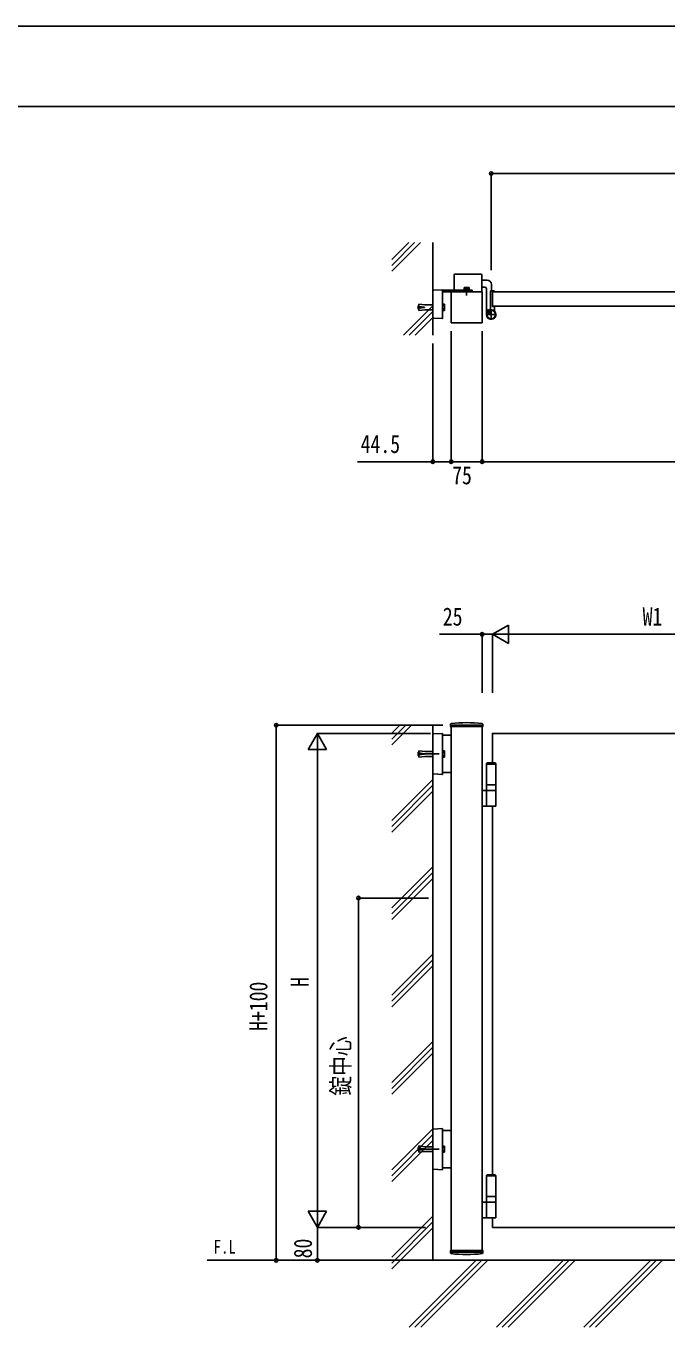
# Model space of a CAD drawing. Units: millimetres, scale not verified. Extents: x -4205 to 4205, y -2970 to 2970.
# Drawn here: x 10 to 1566, y -211 to 2970 of the extents above; entities that cross this region are included whole.
import ezdxf
from ezdxf.enums import TextEntityAlignment as Align

# ---------------------------------------------------------------- set-up
doc = ezdxf.new("R2010")
doc.units = ezdxf.units.MM
doc.header["$LTSCALE"] = 10
for name, color, linetype in [('0-1_USER1', 3, 'Continuous'), ('0-4_YKK_A1', 4, 'Continuous'), ('0-5_YKK_D', 6, 'Continuous'), ('0-6_YKK_ZWAK', 7, 'Continuous'), ('0-7_YSS_K', 3, 'Continuous')]:
    doc.layers.add(name, color=color, linetype=linetype)
doc.styles.add('ＭＳ ゴシック', font='')
doc.styles.get('ＭＳ ゴシック').set_extended_font_data('MS Gothic')

msp = doc.modelspace()

# ---------------------------------------------------------------- linework, layer by layer
at = {"layer": '0-4_YKK_A1'}
for p, q in [((1049.02, 2366.05), (1049.02, 2328.55)), ((1051.02, 2368.05), (1114.02, 2368.05)), ((1116.02, 2324.55), (1116.02, 2366.05)), ((997.52, 2262.92), (997.52, 2326.66)), ((999.4, 2328.66), (1019.99, 2329.92)), ((1020.52, 2329.42), (1020.52, 2327.92)), ((1020.52, 2327.92), (1020.52, 2261.67)), ((1104.52, 2324.55), (1054.52, 2324.55)), ((1085.77, 2330.15), (1073.27, 2330.15)), ((1073.27, 2330.15), (1073.27, 2328.55)), ((1085.77, 2328.55), (1073.27, 2328.55)), ((1074.52, 2335.35), (1073.75, 2334.9)), ((1073.94, 2330.15), (1073.94, 2331.35)), ((1074.52, 2335.35), (1084.52, 2335.35)), ((1076.63, 2331.35), (1076.63, 2334.9)), ((1079.52, 2336.86), (1079.52, 2315.92)), ((1079.52, 2324.55), (1079.52, 2328.55)), ((1082.41, 2331.35), (1082.41, 2334.9)), ((1084.52, 2335.35), (1085.29, 2334.9)), ((1085.09, 2330.15), (1085.09, 2331.35)), ((1085.29, 2331.35), (1085.29, 2334.9)), ((1085.77, 2330.15), (1085.77, 2328.55)), ((1116.02, 2353.05), (1129.52, 2353.05)), ((1116.02, 2336.05), (1123.52, 2336.05)), ((1127.52, 2332.05), (1127.52, 2269.55)), ((1137.02, 2284.49), (1137.02, 2325.05)), ((1139.02, 2327.05), (1146.02, 2327.05)), ((1139.52, 2343.05), (1139.52, 2327.05)), ((1142.02, 2289.55), (1142.02, 2324.55)), ((1142.32, 2324.85), (1146.52, 2324.85)), ((1147.02, 2325.35), (1147.02, 2326.05)), ((962.52, 2291.55), (962.02, 2291.05)), ((962.02, 2291.05), (962.02, 2283.05)), ((962.52, 2291.55), (962.52, 2282.55)), ((962.52, 2291.55), (962.89, 2291.5)), ((962.63, 2289.36), (963.23, 2294.3)), ((963.13, 2289.3), (963.79, 2294.74)), ((963.23, 2294.3), (963.79, 2294.74)), ((997.02, 2293.05), (997.02, 2281.05)), ((997.52, 2292.55), (997.02, 2293.05)), ((997.52, 2281.55), (997.52, 2292.55)), ((1020.52, 2294.3), (1020.62, 2294.3)), ((1020.62, 2294.55), (1025.54, 2294.55)), ((1020.62, 2290.8), (1025.54, 2290.8)), ((1026.12, 2293.55), (1025.54, 2294.55)), ((1026.12, 2280.55), (1026.12, 2293.55)), ((962.02, 2283.05), (962.52, 2282.55)), ((962.52, 2282.55), (962.89, 2282.59)), ((977.52, 2287.55), (962.63, 2289.36)), ((977.52, 2286.55), (962.63, 2284.74)), ((962.63, 2284.74), (963.23, 2279.8)), ((963.13, 2284.8), (963.79, 2279.36)), ((963.23, 2279.8), (963.79, 2279.36)), ((963.79, 2279.34), (977.85, 2281.05)), ((977.52, 2286.55), (977.52, 2287.55)), ((977.85, 2281.05), (997.02, 2281.05)), ((997.52, 2281.55), (997.02, 2281.05)), ((1019.99, 2259.67), (999.4, 2260.93)), ((1020.62, 2279.8), (1020.52, 2279.8)), ((1020.52, 2261.67), (1020.52, 2260.17)), ((1020.62, 2283.3), (1025.54, 2283.3)), ((1026.12, 2280.55), (1025.54, 2279.54)), ((1152.02, 2269.55), (1126.02, 2269.55)), ((1127.47, 2281.1), (1137.53, 2271.04)), ((1130.7, 2275.97), (1129.94, 2276.73)), ((1130.3, 2275.43), (1133.72, 2272.02)), ((1134.18, 2272.49), (1130.7, 2275.97)), ((1132.6, 2277.87), (1131.84, 2278.63)), ((1136.08, 2274.39), (1132.6, 2277.87)), ((1136.54, 2274.85), (1133.13, 2278.26)), ((1133.72, 2272.02), (1136.54, 2274.85)), ((1139.02, 2282.55), (1139.02, 2256.55)), ((1142.32, 2289.25), (1146.52, 2289.25)), ((1147.02, 2288.75), (1147.02, 2279.71)), ((1040.18, 1274.23), (1039.92, 1269.36)), ((1118.86, 1274.23), (1119.12, 1269.36)), ((997.52, 1155.71), (997.52, 1248.95)), ((999.4, 1250.94), (1019.99, 1252.2)), ((1020.52, 1251.7), (1020.52, 1250.21)), ((1020.52, 1250.21), (1020.52, 1154.45)), ((1020.52, 1247.83), (1042.02, 1247.83)), ((1118.62, 1268.83), (1040.42, 1268.83)), ((1042.02, -7.67), (1042.02, 1268.83)), ((1117.02, 1272.33), (1117.02, 1268.83)), ((1117.02, -7.67), (1117.02, 1268.83)), ((962.63, 1204.64), (963.23, 1209.58)), ((963.13, 1204.58), (963.79, 1210.02)), ((963.23, 1209.58), (963.79, 1210.02)), ((1020.52, 1209.58), (1020.62, 1209.58)), ((1020.62, 1209.84), (1025.54, 1209.84)), ((1026.12, 1208.83), (1025.54, 1209.84)), ((1026.12, 1195.83), (1026.12, 1208.83)), ((1012.62, 1202.33), (960.21, 1202.33)), ((962.52, 1206.83), (962.02, 1206.33)), ((962.02, 1206.33), (962.02, 1198.33)), ((962.02, 1198.33), (962.52, 1197.83)), ((962.52, 1206.83), (962.52, 1197.83)), ((962.52, 1206.83), (962.89, 1206.78)), ((962.52, 1197.83), (962.89, 1197.87)), ((977.52, 1202.83), (962.63, 1204.64)), ((977.52, 1201.83), (962.63, 1200.02)), ((962.63, 1200.02), (963.23, 1195.08)), ((963.13, 1200.08), (963.79, 1194.64)), ((963.23, 1195.08), (963.79, 1194.64)), ((963.79, 1194.62), (977.85, 1196.33)), ((977.52, 1201.83), (977.52, 1202.83)), ((977.85, 1196.33), (997.02, 1196.33)), ((997.02, 1208.33), (997.02, 1196.33)), ((997.52, 1207.83), (997.02, 1208.33)), ((997.52, 1196.83), (997.02, 1196.33)), ((997.52, 1196.83), (997.52, 1207.83)), ((1020.62, 1195.08), (1020.52, 1195.08)), ((1020.62, 1206.08), (1025.54, 1206.08)), ((1020.62, 1198.58), (1025.54, 1198.58)), ((1026.12, 1195.83), (1025.54, 1194.82)), ((1129.52, 1180.33), (1127.52, 1178.33)), ((1127.52, 1178.33), (1150.52, 1178.33)), ((1127.52, 1177.33), (1150.52, 1177.33)), ((1129.52, 1180.33), (1148.52, 1180.33)), ((1148.52, 1180.33), (1150.52, 1178.33)), ((1019.99, 1152.46), (999.4, 1153.71)), ((1020.52, 1156.83), (1042.02, 1156.83)), ((1020.52, 1154.45), (1020.52, 1152.95)), ((1127.52, 1127.33), (1150.52, 1127.33)), ((1150.52, 1113.33), (1117.02, 1113.33)), ((1127.52, 1076.83), (1127.52, 1111.83)), ((1150.52, 1076.83), (1150.52, 1111.83)), ((1117.02, 1075.33), (1149.02, 1075.33)), ((1142.02, 1075.33), (1142.02, 180.33)), ((997.52, 195.71), (997.52, 288.95)), ((999.4, 290.94), (1019.99, 292.2)), ((1020.52, 291.7), (1020.52, 290.21)), ((1020.52, 290.21), (1020.52, 194.45)), ((1020.52, 287.83), (1042.02, 287.83)), ((1012.62, 242.33), (960.21, 242.33)), ((962.52, 246.83), (962.02, 246.33)), ((962.02, 246.33), (962.02, 238.33)), ((962.02, 238.33), (962.52, 237.83)), ((962.52, 246.83), (962.52, 237.83)), ((962.52, 246.83), (962.89, 246.78)), ((962.52, 237.83), (962.89, 237.87)), ((962.63, 244.64), (963.23, 249.58)), ((977.52, 242.83), (962.63, 244.64)), ((977.52, 241.83), (962.63, 240.02)), ((962.63, 240.02), (963.23, 235.08)), ((963.13, 244.58), (963.79, 250.02)), ((963.13, 240.08), (963.79, 234.64)), ((963.23, 249.58), (963.79, 250.02)), ((963.23, 235.08), (963.79, 234.64)), ((963.79, 234.62), (977.85, 236.33)), ((977.52, 241.83), (977.52, 242.83)), ((977.85, 236.33), (997.02, 236.33)), ((997.02, 248.33), (997.02, 236.33)), ((997.52, 247.83), (997.02, 248.33)), ((997.52, 236.83), (997.02, 236.33)), ((997.52, 236.83), (997.52, 247.83)), ((1020.52, 249.58), (1020.62, 249.58)), ((1020.62, 235.08), (1020.52, 235.08)), ((1020.62, 249.84), (1025.54, 249.84)), ((1020.62, 246.08), (1025.54, 246.08)), ((1020.62, 238.58), (1025.54, 238.58)), ((1026.12, 248.83), (1025.54, 249.84)), ((1026.12, 235.83), (1025.54, 234.82)), ((1026.12, 235.83), (1026.12, 248.83)), ((1019.99, 192.46), (999.4, 193.71)), ((1020.52, 196.83), (1042.02, 196.83)), ((1020.52, 194.45), (1020.52, 192.95)), ((1129.52, 180.33), (1127.52, 178.33)), ((1127.52, 178.33), (1150.52, 178.33)), ((1127.52, 177.33), (1150.52, 177.33)), ((1129.52, 180.33), (1148.52, 180.33)), ((1148.52, 180.33), (1150.52, 178.33)), ((1127.52, 127.33), (1150.52, 127.33)), ((1150.52, 113.33), (1117.02, 113.33)), ((1127.52, 76.83), (1127.52, 111.83)), ((1150.52, 76.83), (1150.52, 111.83)), ((1117.02, 75.33), (1149.02, 75.33)), ((1142.02, 75.33), (1142.02, 52.33)), ((1942.02, 52.33), (1142.02, 52.33)), ((2868.02, -27.67), (449.55, -27.67)), ((1040.18, -9.57), (1039.92, -4.7)), ((1118.62, -4.17), (1040.42, -4.17)), ((1117.02, -7.67), (1042.02, -7.67)), ((1118.86, -9.57), (1119.12, -4.7))]:
    msp.add_line(p, q, dxfattribs=at)
for points in [[(1020.52, 2328.55), (1093.02, 2328.55), (1093.02, 2324.55), (1020.52, 2324.55)], [(1085.29, 2331.35), (1073.75, 2331.35), (1073.75, 2334.9)], [(1076.47, 2335.35), (1077.62, 2332.99), (1079.52, 2331.98)], [(1082.57, 2335.35), (1081.42, 2332.99), (1079.52, 2331.98)], [(1942.02, 2324.55), (1942.02, 2289.55), (1142.02, 2289.55)], [(1942.02, 2324.55), (1142.02, 2324.55), (1142.02, 2289.55)], [(963.79, 2294.76), (977.85, 2293.05), (997.02, 2293.05)], [(1020.62, 2294.55), (1020.62, 2279.54), (1025.54, 2279.54)], [(1129.47, 2276.27), (1128.41, 2275.21), (1127.69, 2276.47)], [(1127.74, 2277.86), (1129.79, 2277.15), (1131.03, 2277.53)], [(1133.13, 2278.26), (1132.3, 2279.09), (1129.47, 2276.27), (1130.3, 2275.43)], [(1130.71, 2280.83), (1131.42, 2278.78), (1131.03, 2277.53)], [(1132.3, 2279.09), (1133.36, 2280.15), (1132.1, 2280.88)], [(1117.02, 1272.33), (1042.02, 1272.33), (1042.02, 1268.83)], [(1942.02, 1252.33), (1142.02, 1252.33), (1142.02, 1180.33)], [(963.79, 1210.04), (977.85, 1208.33), (997.02, 1208.33)], [(1020.62, 1209.84), (1020.62, 1194.82), (1025.54, 1194.82)], [(1127.52, 1113.33), (1127.52, 1127.33), (1127.52, 1178.33)], [(1150.52, 1113.33), (1150.52, 1127.33), (1150.52, 1178.33)], [(963.79, 250.04), (977.85, 248.33), (997.02, 248.33)], [(1020.62, 249.84), (1020.62, 234.82), (1025.54, 234.82)], [(1127.52, 113.33), (1127.52, 127.33), (1127.52, 178.33)], [(1150.52, 113.33), (1150.52, 127.33), (1150.52, 178.33)]]:
    msp.add_lwpolyline(points, dxfattribs=at)
msp.add_lwpolyline([(1042.02, 2249.55), (1117.02, 2249.55), (1117.02, 2324.55), (1042.02, 2324.55)], close=True, dxfattribs=at)
for radius in [11.5, 10.35]:
    msp.add_circle((1139.02, 2269.55), radius, dxfattribs=at)
for centre, radius, start, end in [((1051.02, 2366.05), 2, 90, 180), ((1114.02, 2366.05), 2, 360, 90), ((999.52, 2326.66), 2, 93.5, 180), ((1020.02, 2329.42), 0.5, 0, 93.5), ((1075.19, 2332.79), 2.56, 55.61575, 124.38425), ((1079.52, 2325.79), 9.55, 72.41205, 107.58795), ((1083.85, 2332.79), 2.56, 55.61575, 124.38425), ((1123.52, 2332.05), 4, 360, 90), ((1129.52, 2343.05), 10, 360, 90), ((1139.02, 2325.05), 2, 90, 180), ((1142.32, 2324.55), 0.3, 90, 180), ((1146.02, 2326.05), 1, 360, 90), ((1146.52, 2325.35), 0.5, 270, 360), ((1022.8, 2292.68), 3.32, 325.61575, 34.38425), ((1013.7, 2287.05), 12.42, 342.41205, 17.58795), ((999.52, 2262.92), 2, 180, 266.5), ((1020.02, 2260.17), 0.5, 266.5, 0), ((1022.8, 2281.42), 3.32, 325.61575, 34.38425), ((1128.81, 2277.12), 1.3, 149.0353, 210), ((1139.02, 2269.55), 11.5, 115.10278, 38.01228), ((1135.41, 2273.15), 9, 120.9647, 149.0353), ((1131.45, 2279.76), 1.3, 60, 120.9647), ((1132.02, 2284.49), 5, 295.10278, 359.99998), ((1142.32, 2289.55), 0.3, 180, 270), ((1146.52, 2288.75), 0.5, 360, 90), ((1152.02, 2279.71), 5, 180, 218.01228), ((1042.17, 1274.13), 2, 96.74435, 177), ((1079.52, 958.33), 320, 83.25565, 96.74435), ((1116.87, 1274.13), 2, 3, 83.25565), ((999.52, 1248.95), 2, 93.5, 180), ((1020.02, 1251.7), 0.5, 0, 93.5), ((1040.42, 1269.33), 0.5, 177, 270), ((1118.62, 1269.33), 0.5, 270, 3), ((1022.8, 1207.96), 3.32, 325.61575, 34.38425), ((1013.7, 1202.33), 12.42, 342.41205, 17.58795), ((1022.8, 1196.7), 3.32, 325.61575, 34.38425), ((999.52, 1155.71), 2, 180, 266.5), ((1020.02, 1152.95), 0.5, 266.5, 0), ((1129.02, 1111.83), 1.5, 90, 180), ((1149.02, 1111.83), 1.5, 360, 90), ((1129.02, 1076.83), 1.5, 180, 270), ((1149.02, 1076.83), 1.5, 270, 360), ((999.52, 288.95), 2, 93.5, 180), ((1020.02, 291.7), 0.5, 0, 93.5), ((1022.8, 247.96), 3.32, 325.61575, 34.38425), ((1013.7, 242.33), 12.42, 342.41205, 17.58795), ((1022.8, 236.7), 3.32, 325.61575, 34.38425), ((999.52, 195.71), 2, 180, 266.5), ((1020.02, 192.95), 0.5, 266.5, 0), ((1129.02, 111.83), 1.5, 90, 180), ((1149.02, 111.83), 1.5, 360, 90), ((1129.02, 76.83), 1.5, 180, 270), ((1149.02, 76.83), 1.5, 270, 360), ((1040.42, -4.67), 0.5, 90, 183), ((1042.17, -9.47), 2, 183, 263.25565), ((1079.52, 306.33), 320, 263.25565, 276.74435), ((1116.87, -9.47), 2, 276.74435, 357), ((1118.62, -4.67), 0.5, 357, 90)]:
    msp.add_arc(centre, radius, start, end, dxfattribs=at)
at = {"layer": '0-5_YKK_D'}
for p, q in [((1139.02, 2377.55), (1139.02, 2613.05)), ((1139.02, 2612.05), (2751.02, 2612.05)), ((1042.02, 2229.55), (1042.02, 1911.05)), ((1042.02, 2229.55), (1042.02, 1911.05)), ((1117.02, 2229.55), (1117.02, 1911.05)), ((1117.02, 2229.55), (1117.02, 1911.05)), ((997.52, 2199.55), (997.52, 1911.05)), ((1117.02, 1912.05), (1042.02, 1912.05)), ((1117.02, 1912.05), (2773.02, 1912.05)), ((1142.02, 1492.84), (1180.99, 1515.34)), ((1180.99, 1470.34), (1180.99, 1515.34)), ((1117.02, 1350.39), (1117.02, 1493.84)), ((1142.02, 1350.39), (1142.02, 1493.84)), ((1142.02, 1350.39), (1142.02, 1493.84)), ((1142.02, 1492.84), (1180.99, 1470.34)), ((1142.02, 1492.84), (1219.96, 1492.84)), ((1897.02, 1492.84), (1187.02, 1492.84)), ((1022.02, 1272.33), (616, 1272.33)), ((617, 1272.33), (617, -27.67)), ((717, 1252.33), (694.5, 1213.36)), ((992.02, 1252.33), (716, 1252.33)), ((717, 1252.33), (739.5, 1213.36)), ((717, 1252.33), (717, 1174.39)), ((694.5, 1213.36), (739.5, 1213.36)), ((717, 1207.33), (717, 97.33)), ((986.94, 852.33), (816, 852.33)), ((817, 852.33), (817, 52.33)), ((717, 52.33), (717, 130.27)), ((717, 52.33), (694.5, 91.3)), ((739.5, 91.3), (694.5, 91.3)), ((717, 52.33), (739.5, 91.3)), ((979.53, 52.33), (716, 52.33)), ((979.53, 52.33), (716, 52.33)), ((717, 52.33), (717, -27.67)), ((979.53, 52.33), (816, 52.33)), ((892.38, -27.67), (616, -27.67)), ((722.02, -27.67), (716, -27.67))]:
    msp.add_line(p, q, dxfattribs=at)
for points in [[(1042.02, 1912.05), (997.52, 1912.05), (814.12, 1912.05)], [(1142.02, 1492.84), (1117.02, 1492.84), (1013.62, 1492.84)]]:
    msp.add_lwpolyline(points, dxfattribs=at)
for centre in [(1139.02, 2612.05), (997.52, 1912.05), (1042.02, 1912.05), (1042.02, 1912.05), (1117.02, 1912.05), (1117.02, 1912.05), (1117.02, 1492.84), (617, 1272.33), (817, 852.33), (817, 52.33), (617, -27.67), (717, -27.67)]:
    msp.add_circle(centre, 4.25, dxfattribs=at)
at = {"layer": '0-6_YKK_ZWAK'}
msp.add_line((3895.02, 2775), (-3904.98, 2775), dxfattribs=at)
msp.add_lwpolyline([(-4205, -2970), (4205, -2970), (4205, 2970), (-4205, 2970)], close=True, dxfattribs=at)
at = {"layer": '0-7_YSS_K'}
for p, q in [((897.52, 2403.15), (938.92, 2444.55)), ((897.52, 2389.01), (953.06, 2444.55)), ((897.52, 2374.87), (967.2, 2444.55)), ((997.52, 2219.55), (997.52, 2444.55)), ((926.05, 2219.55), (997.52, 2291.02)), ((940.19, 2219.55), (997.52, 2276.88)), ((954.33, 2219.55), (997.52, 2262.74)), ((897.52, 1252.49), (917.36, 1272.33)), ((897.52, 1238.35), (931.5, 1272.33)), ((897.52, 1224.21), (945.64, 1272.33)), ((997.52, -27.67), (997.52, 1272.33)), ((897.52, 1040.36), (997.52, 1140.36)), ((897.52, 1026.22), (997.52, 1126.22)), ((897.52, 1012.07), (997.52, 1112.07)), ((897.52, 828.23), (997.52, 928.23)), ((897.52, 814.08), (997.52, 914.08)), ((897.52, 799.94), (997.52, 899.94)), ((897.52, 616.09), (997.52, 716.09)), ((897.52, 601.95), (997.52, 701.95)), ((897.52, 587.81), (997.52, 687.81)), ((897.52, 403.96), (997.52, 503.96)), ((897.52, 389.82), (997.52, 489.82)), ((897.52, 375.68), (997.52, 475.68)), ((897.52, 191.83), (997.52, 291.83)), ((897.52, 177.69), (997.52, 277.69)), ((897.52, 163.55), (997.52, 263.55)), ((897.52, -20.3), (997.52, 79.7)), ((897.52, -34.44), (997.52, 65.56)), ((897.52, -48.59), (997.52, 51.41)), ((939.78, -190.17), (1102.28, -27.67)), ((953.93, -190.17), (1116.43, -27.67)), ((968.07, -190.17), (1130.57, -27.67)), ((2892.52, -27.67), (997.52, -27.67)), ((1151.92, -190.17), (1314.42, -27.67)), ((1166.06, -190.17), (1328.56, -27.67)), ((1180.2, -190.17), (1342.7, -27.67)), ((1364.05, -190.17), (1526.55, -27.67)), ((1378.19, -190.17), (1540.69, -27.67)), ((1392.33, -190.17), (1554.83, -27.67))]:
    msp.add_line(p, q, dxfattribs=at)

# ---------------------------------------------------------------- texts
at = {"layer": '0-1_USER1', "style": 'ＭＳ ゴシック', "width": 0.8}
msp.add_text('F.L', height=32.99, dxfattribs=at).set_placement((465.12, -21.24), align=Align.BOTTOM_LEFT)
at = {"layer": '0-5_YKK_D', "style": 'ＭＳ ゴシック', "width": 0.8}
for s, p in [('44.5', (822.12, 1920.05)), ('75', (1044.32, 1844.05)), ('25', (1021.62, 1500.84)), ('W1', (1506.82, 1500.84))]:
    msp.add_text(s, height=43.99, dxfattribs=at).set_placement(p, align=Align.BOTTOM_LEFT)
for s, p in [('H+100', (609, 529.53)), ('H', (709, 636.33)), ('錠中心', (809, 372.33)), ('80', (717, -22.87))]:
    msp.add_text(s, height=43.99, rotation=90, dxfattribs=at).set_placement(p, align=Align.BOTTOM_LEFT)

doc.saveas('drawing.dxf')
